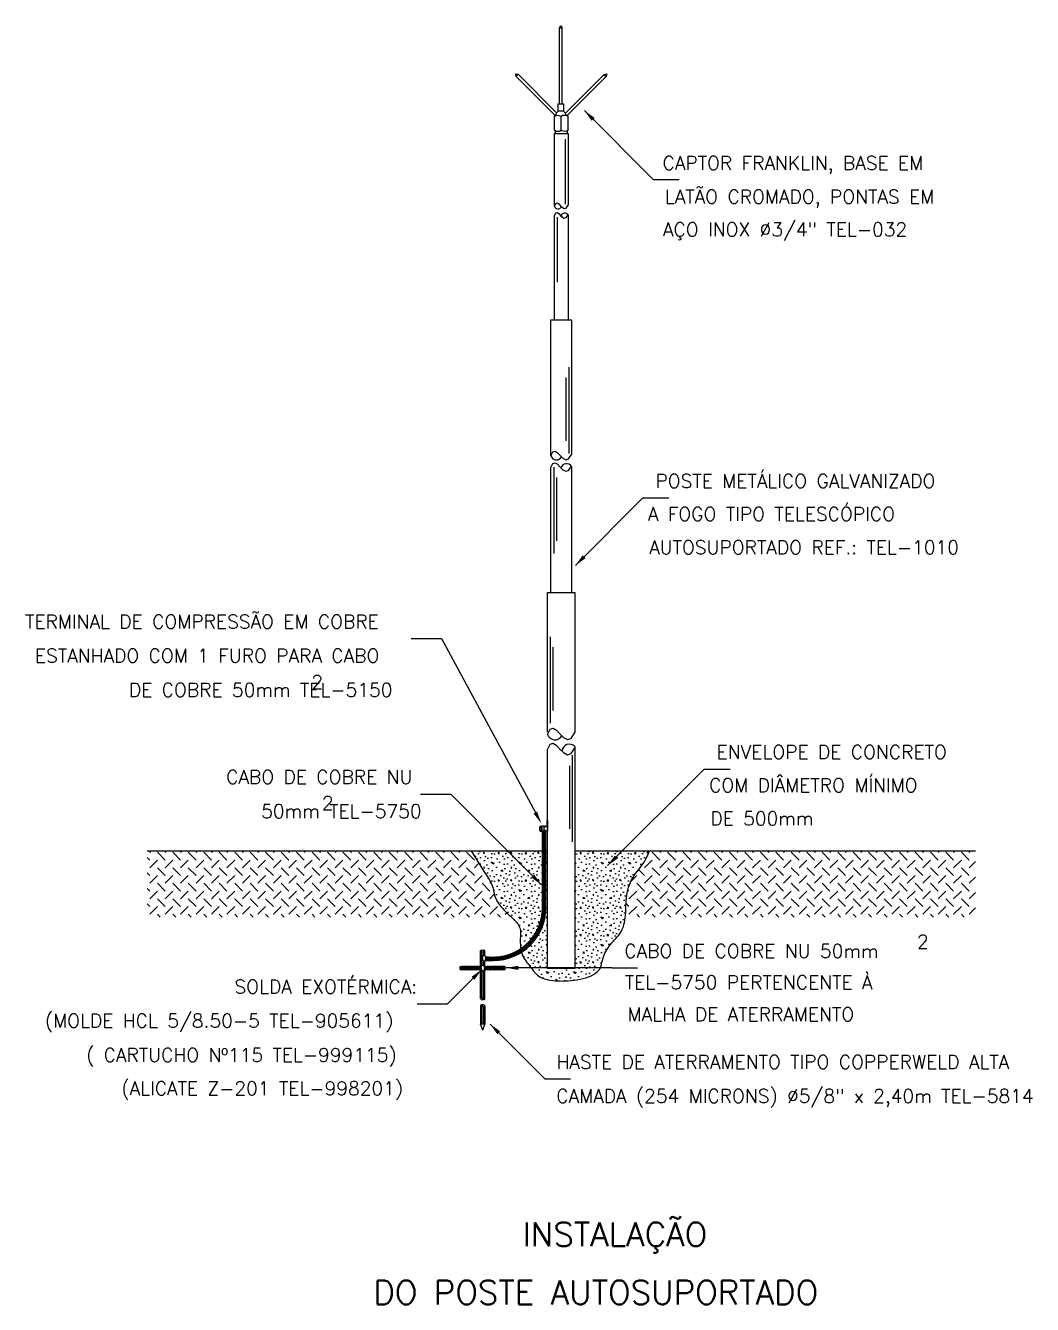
# Model space of a CAD drawing. Header units: millimetres. Extents: x -5945.1 to -5930.3, y -4739.2 to -4720.5.
import ezdxf
from ezdxf.enums import TextEntityAlignment as Align

# ---------------------------------------------------------------- set-up
doc = ezdxf.new("R2010")
doc.units = ezdxf.units.MM
doc.header["$LTSCALE"] = 10
doc.layers.add('Termotécnica', color=7, linetype='Continuous')
doc.styles.add('r140', font='romans.shx')
doc.styles.add('r80', font='romans.shx')

msp = doc.modelspace()

# ---------------------------------------------------------------- hatches: boundary and pattern name
at = {"layer": 'Termotécnica'}
h = msp.add_hatch(dxfattribs=at)
h.set_pattern_fill('CHECKERED', color=1, scale=0.16, angle=45, style=0)
h.set_pattern_definition([(45, (-5947.77926, -4745.25651), (0, 0.2262742), [0.16, -0.16]), (135, (-5947.77926, -4745.14337), (-0.2262742, 0), [0.16, -0.16])])
h.paths.add_polyline_path([(-5943.291, -4733.533), (-5937.959, -4733.533), (-5937.966, -4733.526), (-5937.991, -4733.503), (-5938.015, -4733.479), (-5938.041, -4733.455), (-5938.065, -4733.429), (-5938.09, -4733.404), (-5938.113, -4733.377), (-5938.134, -4733.351), (-5938.154, -4733.324), (-5938.171, -4733.296), (-5938.185, -4733.269), (-5938.197, -4733.242), (-5938.206, -4733.215), (-5938.213, -4733.188), (-5938.219, -4733.161), (-5938.224, -4733.135), (-5938.229, -4733.109), (-5938.236, -4733.084), (-5938.244, -4733.06), (-5938.255, -4733.036), (-5938.269, -4733.008), (-5938.29, -4732.974), (-5938.318, -4732.929), (-5938.357, -4732.87), (-5938.406, -4732.791), (-5938.469, -4732.691), (-5938.548, -4732.563), (-5943.291, -4732.563)])
h.paths.add_polyline_path([(-5935.938, -4732.563), (-5935.965, -4732.627), (-5935.992, -4732.681), (-5936.019, -4732.728), (-5936.045, -4732.768), (-5936.071, -4732.803), (-5936.096, -4732.834), (-5936.12, -4732.864), (-5936.142, -4732.894), (-5936.164, -4732.924), (-5936.183, -4732.956), (-5936.202, -4732.989), (-5936.218, -4733.024), (-5936.233, -4733.059), (-5936.246, -4733.096), (-5936.257, -4733.134), (-5936.266, -4733.174), (-5936.272, -4733.215), (-5936.277, -4733.256), (-5936.28, -4733.299), (-5936.282, -4733.341), (-5936.284, -4733.383), (-5936.286, -4733.425), (-5936.287, -4733.465), (-5936.29, -4733.504), (-5936.293, -4733.533), (-5931.17, -4733.533), (-5931.17, -4732.563)])
h = msp.add_hatch(dxfattribs=at)
h.set_pattern_fill('CONC', color=1, scale=0.4, style=0)
h.set_pattern_definition([(0, (-5948.05995, -4745.48043), (0, 0.4), [0, -0.4]), (0, (-5948.05595, -4745.62043), (0, 0.4), [0, -0.4]), (0, (-5948.04395, -4745.40443), (0, 0.4), [0, -0.4]), (338.1986, (-5948.251945, -4745.52843), (1.2000001, -0.39999996), [0.043081, -2.110985]), (216.8699, (-5948.211945, -4745.54443), (1.19999997, 0.80000005), [0.02, -1.98]), (130.6013, (-5948.227945, -4745.55643), (2.00000017, -2.39999961), [0.036878, -3.6509396, 0]), (206.5651, (-5948.35995, -4745.60443), (-0.3999997, -0.4000005), [0.0089444, -0.885483, 0]), (326.3099, (-5948.36795, -4745.60843), (0.7999998, -0.4000005), [0.014422, -1.427798]), (108.4349, (-5948.35595, -4745.61643), (-0.3999994, 0.8000002), [0.012649, -1.252262, 0]), (225, (-5948.10395, -4745.64443), (0, -0.4), [0.0169704, -0.548715, 0]), (0, (-5948.11595, -4745.65643), (0.4, 0.4), [0.024, -0.376, 0]), (135, (-5948.09195, -4745.65643), (-0.4, 0), [0.0169704, -0.548715, 0]), (251.5651, (-5948.15195, -4745.38843), (0.3999994, 0.8000002), [0.012649, -1.252262, 0]), (0, (-5948.15595, -4745.40043), (0.4, 0.4), [0.02, -0.38, 0]), (143.1301, (-5948.135945, -4745.40043), (-1.19999997, 0.80000005), [0.02, -1.98]), (213.6901, (-5948.36395, -4745.38443), (0.7999998, 0.4000005), [0.014422, -1.427798]), (341.5651, (-5948.37595, -4745.39243), (-0.8000002, 0.3999994), [0.025298, -1.239613]), (126.8699, (-5948.351945, -4745.40043), (0.80000005, -1.19999997), [0.02, -1.98]), (0, (-5948.24795, -4745.40043), (0, 0.4), [0, -0.4]), (0, (-5948.35595, -4745.50443), (0, 0.4), [0, -0.4]), (0, (-5948.24395, -4745.65243), (0, 0.4), [0, -0.4]), (0, (-5948.13595, -4745.52843), (0, 0.4), [0, -0.4]), (0, (-5948.25195, -4745.46043), (0, 0.4), [0, -0.4]), (0, (-5948.33995, -4745.44843), (0, 0.4), [0, -0.4]), (0, (-5948.30395, -4745.47243), (0, 0.4), [0, -0.4]), (0, (-5948.31995, -4745.56843), (0, 0.4), [0, -0.4]), (0, (-5948.41595, -4745.55243), (0, 0.4), [0, -0.4]), (0, (-5948.41195, -4745.46043), (0, 0.4), [0, -0.4]), (0, (-5948.42395, -4745.37243), (0, 0.4), [0, -0.4]), (0, (-5948.29995, -4745.35643), (0, 0.4), [0, -0.4]), (0, (-5948.21195, -4745.34043), (0, 0.4), [0, -0.4]), (0, (-5948.07195, -4745.35643), (0, 0.4), [0, -0.4]), (0, (-5948.16795, -4745.48043), (0, 0.4), [0, -0.4]), (0, (-5948.20795, -4745.40843), (0, 0.4), [0, -0.4]), (0, (-5948.17595, -4745.60043), (0, 0.4), [0, -0.4]), (0, (-5948.29595, -4745.62043), (0, 0.4), [0, -0.4]), (0, (-5948.17595, -4745.70843), (0, 0.4), [0, -0.4]), (0, (-5948.30795, -4745.68443), (0, 0.4), [0, -0.4]), (0, (-5948.43595, -4745.69643), (0, 0.4), [0, -0.4]), (0, (-5948.38795, -4745.71643), (0, 0.4), [0, -0.4]), (0, (-5948.38395, -4745.66043), (0, 0.4), [0, -0.4]), (0, (-5948.11595, -4745.72443), (0, 0.4), [0, -0.4]), (0, (-5948.06795, -4745.56043), (0, 0.4), [0, -0.4]), (0, (-5948.08795, -4745.44043), (0, 0.4), [0, -0.4]), (0, (-5948.27195, -4745.72843), (0, 0.4), [0, -0.4])])
h.paths.add_polyline_path([(-5937.505, -4733.397), (-5937.505, -4732.563), (-5938.548, -4732.563), (-5938.469, -4732.691), (-5938.406, -4732.791), (-5938.357, -4732.87), (-5938.318, -4732.929), (-5938.29, -4732.974), (-5938.269, -4733.008), (-5938.255, -4733.036), (-5938.244, -4733.06), (-5938.236, -4733.084), (-5938.229, -4733.109), (-5938.224, -4733.135), (-5938.219, -4733.161), (-5938.213, -4733.188), (-5938.206, -4733.215), (-5938.197, -4733.242), (-5938.185, -4733.269), (-5938.171, -4733.296), (-5938.154, -4733.324), (-5938.134, -4733.351), (-5938.113, -4733.377), (-5938.09, -4733.404), (-5938.065, -4733.429), (-5938.041, -4733.455), (-5938.015, -4733.479), (-5937.991, -4733.503), (-5937.966, -4733.526), (-5937.943, -4733.549), (-5937.921, -4733.571), (-5937.901, -4733.592), (-5937.882, -4733.612), (-5937.867, -4733.632), (-5937.854, -4733.651), (-5937.844, -4733.67), (-5937.837, -4733.689), (-5937.832, -4733.707), (-5937.829, -4733.727), (-5937.828, -4733.747), (-5937.828, -4733.769), (-5937.829, -4733.792), (-5937.829, -4733.817), (-5937.83, -4733.845), (-5937.83, -4733.874), (-5937.83, -4733.905), (-5937.828, -4733.937), (-5937.826, -4733.968), (-5937.823, -4733.994, 0.249446)])
h.paths.add_polyline_path([(-5936.659, -4734.274), (-5936.656, -4734.268), (-5936.647, -4734.244), (-5936.64, -4734.219), (-5936.634, -4734.193), (-5936.629, -4734.167), (-5936.622, -4734.141), (-5936.613, -4734.114), (-5936.603, -4734.088), (-5936.591, -4734.061), (-5936.577, -4734.035), (-5936.563, -4734.009), (-5936.546, -4733.983), (-5936.529, -4733.959), (-5936.51, -4733.935), (-5936.491, -4733.911), (-5936.471, -4733.889), (-5936.451, -4733.867), (-5936.431, -4733.845), (-5936.411, -4733.823), (-5936.392, -4733.8), (-5936.375, -4733.777), (-5936.359, -4733.753), (-5936.345, -4733.727), (-5936.332, -4733.7), (-5936.321, -4733.671), (-5936.312, -4733.641), (-5936.305, -4733.609), (-5936.298, -4733.576), (-5936.294, -4733.541), (-5936.29, -4733.504), (-5936.287, -4733.465), (-5936.286, -4733.425), (-5936.284, -4733.383), (-5936.282, -4733.341), (-5936.28, -4733.299), (-5936.277, -4733.256), (-5936.272, -4733.215), (-5936.266, -4733.174), (-5936.257, -4733.134), (-5936.246, -4733.096), (-5936.233, -4733.059), (-5936.218, -4733.024), (-5936.202, -4732.989), (-5936.183, -4732.956), (-5936.164, -4732.924), (-5936.142, -4732.894), (-5936.12, -4732.864), (-5936.096, -4732.834), (-5936.071, -4732.803), (-5936.045, -4732.768), (-5936.019, -4732.728), (-5935.992, -4732.681), (-5935.965, -4732.627), (-5935.938, -4732.563), (-5937.031, -4732.563), (-5937.031, -4734.274)])
h.paths.add_polyline_path([(-5937.431, -4734.274), (-5937.431, -4732.563), (-5937.456, -4732.563), (-5937.456, -4733.397, -0.000135), (-5937.456, -4733.397, -0.256315), (-5937.812, -4734.046), (-5937.809, -4734.058), (-5937.8, -4734.084), (-5937.789, -4734.109), (-5937.776, -4734.131), (-5937.762, -4734.153), (-5937.747, -4734.174), (-5937.732, -4734.195), (-5937.716, -4734.215), (-5937.7, -4734.236), (-5937.684, -4734.258), (-5937.672, -4734.274)])
h.paths.add_polyline_path([(-5937.672, -4734.274), (-5937.668, -4734.279), (-5937.652, -4734.301), (-5937.635, -4734.323), (-5937.617, -4734.344), (-5937.598, -4734.363), (-5937.578, -4734.382), (-5937.556, -4734.398), (-5937.533, -4734.412), (-5937.507, -4734.424), (-5937.48, -4734.434), (-5937.451, -4734.442), (-5937.42, -4734.449), (-5937.388, -4734.455), (-5937.355, -4734.459), (-5937.32, -4734.463), (-5937.283, -4734.465), (-5937.246, -4734.467), (-5937.207, -4734.468), (-5937.167, -4734.467), (-5937.127, -4734.465), (-5937.085, -4734.462), (-5937.043, -4734.457), (-5937, -4734.45), (-5936.957, -4734.442), (-5936.913, -4734.432), (-5936.871, -4734.419), (-5936.831, -4734.406), (-5936.793, -4734.39), (-5936.758, -4734.373), (-5936.728, -4734.355), (-5936.703, -4734.335), (-5936.683, -4734.314), (-5936.667, -4734.292), (-5936.659, -4734.274), (-5937.031, -4734.274), (-5937.031, -4734.286), (-5937.431, -4734.286), (-5937.431, -4734.274)])

# ---------------------------------------------------------------- linework, layer by layer
at = {"layer": 'Termotécnica', "color": 2}
for p, q in [((-5937.258, -4720.526), (-5937.238, -4720.491)), ((-5937.258, -4721.636), (-5937.258, -4720.526)), ((-5937.258, -4720.526), (-5937.217, -4720.526)), ((-5937.238, -4720.491), (-5937.217, -4720.526)), ((-5937.217, -4721.636), (-5937.217, -4720.526)), ((-5937.889, -4721.236), (-5937.901, -4721.195)), ((-5937.901, -4721.195), (-5937.863, -4721.203)), ((-5937.889, -4721.236), (-5937.863, -4721.203)), ((-5937.323, -4721.802), (-5937.889, -4721.236)), ((-5937.298, -4721.769), (-5937.863, -4721.203)), ((-5937.171, -4721.777), (-5936.605, -4721.211)), ((-5937.138, -4721.803), (-5936.572, -4721.237)), ((-5936.605, -4721.211), (-5936.564, -4721.199)), ((-5936.605, -4721.211), (-5936.572, -4721.237)), ((-5936.564, -4721.199), (-5936.572, -4721.237)), ((-5937.276, -4721.637), (-5937.196, -4721.637)), ((-5937.276, -4721.744), (-5937.276, -4721.637)), ((-5937.196, -4721.637), (-5937.196, -4721.744)), ((-5937.33, -4721.822), (-5937.322, -4721.803)), ((-5937.33, -4722.02), (-5937.33, -4721.822)), ((-5937.298, -4721.769), (-5937.277, -4721.744)), ((-5937.196, -4721.744), (-5937.276, -4721.744)), ((-5937.23, -4722.02), (-5937.23, -4721.821)), ((-5937.168, -4721.773), (-5937.196, -4721.744)), ((-5937.138, -4721.803), (-5937.142, -4721.807)), ((-5937.13, -4721.822), (-5937.139, -4721.804)), ((-5937.13, -4722.02), (-5937.13, -4721.822)), ((-5935.883, -4722.743), (-5936.891, -4721.735)), ((-5937.321, -4722.038), (-5937.321, -4722.071)), ((-5937.141, -4722.071), (-5937.141, -4722.037)), ((-5937.331, -4722.072), (-5937.131, -4722.072)), ((-5937.331, -4723.132), (-5937.331, -4722.072)), ((-5937.131, -4722.072), (-5937.131, -4723.118)), ((-5937.331, -4723.132), (-5937.311, -4723.092)), ((-5937.311, -4723.092), (-5937.289, -4723.086)), ((-5937.289, -4723.086), (-5937.265, -4723.101)), ((-5937.265, -4723.101), (-5937.24, -4723.128)), ((-5937.24, -4723.128), (-5937.213, -4723.154)), ((-5937.213, -4723.154), (-5937.186, -4723.169)), ((-5937.186, -4723.169), (-5937.158, -4723.161)), ((-5937.158, -4723.161), (-5937.131, -4723.118)), ((-5937.331, -4723.272), (-5937.311, -4723.232)), ((-5937.311, -4723.232), (-5937.289, -4723.225)), ((-5937.289, -4723.225), (-5937.265, -4723.241)), ((-5937.265, -4723.241), (-5937.24, -4723.268)), ((-5937.24, -4723.268), (-5937.213, -4723.294)), ((-5937.213, -4723.294), (-5937.186, -4723.309)), ((-5937.186, -4723.309), (-5937.158, -4723.301)), ((-5937.158, -4723.301), (-5937.131, -4723.258)), ((-5937.131, -4723.258), (-5937.131, -4724.797)), ((-5937.381, -4724.797), (-5937.081, -4724.797)), ((-5937.381, -4726.786), (-5937.381, -4724.797)), ((-5937.081, -4724.797), (-5937.081, -4726.766)), ((-5937.381, -4726.786), (-5937.351, -4726.726)), ((-5937.351, -4726.726), (-5937.318, -4726.716)), ((-5937.318, -4726.716), (-5937.283, -4726.74)), ((-5937.381, -4726.955), (-5937.351, -4726.895)), ((-5937.351, -4726.895), (-5937.318, -4726.885)), ((-5937.318, -4726.885), (-5937.283, -4726.909)), ((-5937.283, -4726.74), (-5937.245, -4726.78)), ((-5937.283, -4726.909), (-5937.245, -4726.949)), ((-5937.245, -4726.78), (-5937.205, -4726.82)), ((-5937.205, -4726.82), (-5937.164, -4726.842)), ((-5937.164, -4726.842), (-5937.122, -4726.829)), ((-5937.122, -4726.829), (-5937.081, -4726.766)), ((-5937.245, -4726.949), (-5937.205, -4726.988)), ((-5937.205, -4726.988), (-5937.164, -4727.01)), ((-5937.164, -4727.01), (-5937.122, -4726.998)), ((-5937.122, -4726.998), (-5937.081, -4726.935)), ((-5937.081, -4726.939), (-5937.081, -4728.785)), ((-5936.035, -4727.4), (-5937.023, -4728.388)), ((-5937.431, -4728.785), (-5937.031, -4728.785)), ((-5937.431, -4730.829), (-5937.431, -4728.785)), ((-5937.031, -4728.785), (-5937.031, -4730.833)), ((-5938.983, -4729.459), (-5937.542, -4732.12)), ((-5937.431, -4730.86), (-5937.391, -4730.781)), ((-5937.391, -4730.781), (-5937.347, -4730.768)), ((-5937.347, -4730.768), (-5937.3, -4730.799)), ((-5937.3, -4730.799), (-5937.249, -4730.852)), ((-5937.249, -4730.852), (-5937.196, -4730.905)), ((-5937.086, -4730.918), (-5937.031, -4730.833)), ((-5937.431, -4731.083), (-5937.391, -4731.003)), ((-5937.391, -4731.003), (-5937.347, -4730.99)), ((-5937.347, -4730.99), (-5937.3, -4731.022)), ((-5937.3, -4731.022), (-5937.249, -4731.075)), ((-5937.196, -4730.905), (-5937.141, -4730.934)), ((-5937.141, -4730.934), (-5937.086, -4730.918)), ((-5937.031, -4731.038), (-5937.031, -4734.286)), ((-5937.249, -4731.075), (-5937.196, -4731.127)), ((-5937.196, -4731.127), (-5937.141, -4731.157)), ((-5937.141, -4731.157), (-5937.086, -4731.14)), ((-5937.086, -4731.14), (-5937.031, -4731.056)), ((-5935.139, -4731.366), (-5936.553, -4732.78)), ((-5938.844, -4731.736), (-5937.519, -4733.061)), ((-5937.443, -4732.118), (-5937.443, -4732.2)), ((-5937.431, -4732.118), (-5937.443, -4732.118)), ((-5937.431, -4732.118), (-5937.431, -4732.276)), ((-5937.515, -4732.2), (-5937.515, -4732.276)), ((-5937.475, -4732.2), (-5937.515, -4732.2)), ((-5937.475, -4732.276), (-5937.515, -4732.276)), ((-5937.505, -4733.397), (-5937.505, -4732.276)), ((-5937.487, -4732.212), (-5937.475, -4732.212)), ((-5937.487, -4732.212), (-5937.487, -4732.264)), ((-5937.487, -4732.264), (-5937.475, -4732.264)), ((-5937.485, -4732.214), (-5937.459, -4732.214)), ((-5937.485, -4732.262), (-5937.459, -4732.262)), ((-5937.475, -4732.2), (-5937.475, -4732.212)), ((-5937.475, -4732.276), (-5937.475, -4732.264)), ((-5937.459, -4732.2), (-5937.459, -4732.214)), ((-5937.443, -4732.2), (-5937.459, -4732.2)), ((-5937.459, -4732.276), (-5937.459, -4732.262)), ((-5937.431, -4732.276), (-5937.459, -4732.276)), ((-5937.456, -4733.397), (-5937.456, -4732.276)), ((-5938.34, -4734.166), (-5938.225, -4734.166)), ((-5938.331, -4734.117), (-5938.225, -4734.117)), ((-5938.893, -4734.799), (-5938.394, -4734.3)), ((-5938.708, -4734.301), (-5938.708, -4734.253)), ((-5938.708, -4734.253), (-5938.402, -4734.253)), ((-5938.708, -4734.301), (-5938.407, -4734.301)), ((-5938.359, -4734.253), (-5938.053, -4734.253)), ((-5938.354, -4734.301), (-5938.053, -4734.301)), ((-5938.053, -4734.301), (-5938.053, -4734.253)), ((-5936.49, -4734.274), (-5938.037, -4734.274)), ((-5937.031, -4734.286), (-5937.431, -4734.286)), ((-5937.471, -4735.897), (-5938.271, -4735.098))]:
    msp.add_line(p, q, dxfattribs=at)
at = {"layer": 'Termotécnica', "color": 1}
for p, q in [((-5937.171, -4722.155), (-5937.171, -4723.102)), ((-5935.883, -4722.743), (-5935.505, -4722.743)), ((-5937.291, -4723.296), (-5937.291, -4724.243)), ((-5937.121, -4725.486), (-5937.121, -4726.752)), ((-5937.161, -4725.64), (-5937.161, -4726.564)), ((-5937.341, -4726.949), (-5937.341, -4728.215)), ((-5937.301, -4727.103), (-5937.301, -4728.027)), ((-5936.035, -4727.4), (-5935.657, -4727.4)), ((-5939.428, -4729.459), (-5938.983, -4729.459)), ((-5937.391, -4729.431), (-5937.391, -4730.697)), ((-5937.351, -4729.585), (-5937.351, -4730.508)), ((-5937.071, -4731.165), (-5937.071, -4732.431)), ((-5937.111, -4731.319), (-5937.111, -4732.242)), ((-5935.139, -4731.366), (-5934.76, -4731.366)), ((-5939.29, -4731.736), (-5938.844, -4731.736)), ((-5937.543, -4732.265), (-5937.543, -4732.211)), ((-5937.54, -4732.202), (-5937.519, -4732.202)), ((-5937.54, -4732.22), (-5937.519, -4732.22)), ((-5937.54, -4732.256), (-5937.519, -4732.256)), ((-5937.54, -4732.274), (-5937.519, -4732.274)), ((-5937.515, -4732.211), (-5937.515, -4732.265)), ((-5938.412, -4734.253), (-5938.412, -4734.021)), ((-5938.348, -4734.021), (-5938.412, -4734.021)), ((-5938.404, -4734.253), (-5938.404, -4734.021)), ((-5938.392, -4734.239), (-5938.392, -4734.021)), ((-5938.368, -4734.098), (-5938.368, -4734.021)), ((-5938.356, -4734.098), (-5938.356, -4734.021)), ((-5938.348, -4734.1), (-5938.348, -4734.021)), ((-5938.368, -4734.236), (-5938.368, -4734.174)), ((-5938.355, -4734.098), (-5938.357, -4734.098)), ((-5938.356, -4734.253), (-5938.356, -4734.172)), ((-5938.348, -4734.253), (-5938.348, -4734.17)), ((-5938.412, -4734.723), (-5938.412, -4734.301)), ((-5938.404, -4734.713), (-5938.404, -4734.316)), ((-5938.392, -4734.711), (-5938.392, -4734.314)), ((-5938.38, -4734.24), (-5938.379, -4734.24)), ((-5938.368, -4734.735), (-5938.368, -4734.318)), ((-5938.356, -4734.737), (-5938.356, -4734.312)), ((-5938.348, -4734.723), (-5938.348, -4734.301)), ((-5936.49, -4734.274), (-5936.112, -4734.274)), ((-5939.339, -4734.799), (-5938.893, -4734.799)), ((-5938.412, -4734.832), (-5938.412, -4735.099)), ((-5938.404, -4734.818), (-5938.404, -4735.099)), ((-5938.392, -4734.82), (-5938.392, -4735.099)), ((-5938.368, -4734.843), (-5938.368, -4735.099)), ((-5938.356, -4734.842), (-5938.356, -4735.099)), ((-5938.348, -4734.832), (-5938.348, -4735.099)), ((-5938.38, -4735.188), (-5938.412, -4735.099)), ((-5938.348, -4735.099), (-5938.412, -4735.099)), ((-5938.38, -4735.188), (-5938.348, -4735.099)), ((-5937.471, -4735.897), (-5937.093, -4735.897))]:
    msp.add_line(p, q, dxfattribs=at)
at = {"layer": 'Termotécnica', "color": 3}
for p, q in [((-5943.291, -4732.563), (-5937.505, -4732.563)), ((-5937.456, -4732.563), (-5937.431, -4732.563)), ((-5937.031, -4732.563), (-5931.17, -4732.563))]:
    msp.add_line(p, q, dxfattribs=at)
at = {"layer": 'Termotécnica', "color": 2}
for points in [[(-5937.331, -4724.797), (-5937.331, -4723.272)], [(-5937.381, -4728.785), (-5937.381, -4726.954)], [(-5937.431, -4734.286), (-5937.431, -4731.083)]]:
    msp.add_lwpolyline(points, dxfattribs=at)
at = {"layer": 'Termotécnica', "color": 1}
for points in [[(-5938.548, -4732.563), (-5938.469, -4732.691), (-5938.406, -4732.791), (-5938.357, -4732.87), (-5938.318, -4732.929), (-5938.29, -4732.974), (-5938.269, -4733.008), (-5938.255, -4733.036), (-5938.244, -4733.06), (-5938.236, -4733.084), (-5938.229, -4733.109), (-5938.224, -4733.135), (-5938.219, -4733.161), (-5938.213, -4733.188), (-5938.206, -4733.215), (-5938.197, -4733.242), (-5938.185, -4733.269), (-5938.171, -4733.296), (-5938.154, -4733.324), (-5938.134, -4733.351), (-5938.113, -4733.377), (-5938.09, -4733.404), (-5938.065, -4733.429), (-5938.041, -4733.455), (-5938.015, -4733.479), (-5937.991, -4733.503), (-5937.966, -4733.526), (-5937.943, -4733.549), (-5937.921, -4733.571), (-5937.901, -4733.592), (-5937.882, -4733.612), (-5937.867, -4733.632), (-5937.854, -4733.651), (-5937.844, -4733.67), (-5937.837, -4733.689), (-5937.832, -4733.707), (-5937.829, -4733.727), (-5937.828, -4733.747), (-5937.828, -4733.769), (-5937.829, -4733.792), (-5937.829, -4733.817), (-5937.83, -4733.845), (-5937.83, -4733.874), (-5937.83, -4733.905), (-5937.828, -4733.937), (-5937.826, -4733.968), (-5937.822, -4734), (-5937.816, -4734.03), (-5937.809, -4734.058), (-5937.8, -4734.084), (-5937.789, -4734.109), (-5937.776, -4734.131), (-5937.762, -4734.153), (-5937.747, -4734.174), (-5937.732, -4734.195), (-5937.716, -4734.215), (-5937.7, -4734.236), (-5937.684, -4734.258), (-5937.668, -4734.279), (-5937.652, -4734.301), (-5937.635, -4734.323), (-5937.617, -4734.344), (-5937.598, -4734.363), (-5937.578, -4734.382), (-5937.556, -4734.398), (-5937.533, -4734.412), (-5937.507, -4734.424), (-5937.48, -4734.434), (-5937.451, -4734.442), (-5937.42, -4734.449), (-5937.388, -4734.455), (-5937.355, -4734.459), (-5937.32, -4734.463), (-5937.283, -4734.465), (-5937.246, -4734.467), (-5937.207, -4734.468), (-5937.167, -4734.467), (-5937.127, -4734.465), (-5937.085, -4734.462), (-5937.043, -4734.457), (-5937, -4734.45), (-5936.957, -4734.442), (-5936.913, -4734.432), (-5936.871, -4734.419), (-5936.831, -4734.406), (-5936.793, -4734.39), (-5936.758, -4734.373), (-5936.728, -4734.355), (-5936.703, -4734.335), (-5936.683, -4734.314), (-5936.667, -4734.292), (-5936.656, -4734.268), (-5936.647, -4734.244), (-5936.64, -4734.219), (-5936.634, -4734.193), (-5936.629, -4734.167), (-5936.622, -4734.141), (-5936.613, -4734.114), (-5936.603, -4734.088), (-5936.591, -4734.061), (-5936.577, -4734.035), (-5936.563, -4734.009), (-5936.546, -4733.983), (-5936.529, -4733.959), (-5936.51, -4733.935), (-5936.491, -4733.911), (-5936.471, -4733.889), (-5936.451, -4733.867), (-5936.431, -4733.845), (-5936.411, -4733.823), (-5936.392, -4733.8), (-5936.375, -4733.777), (-5936.359, -4733.753), (-5936.345, -4733.727), (-5936.332, -4733.7), (-5936.321, -4733.671), (-5936.312, -4733.641), (-5936.305, -4733.609), (-5936.298, -4733.576), (-5936.294, -4733.541), (-5936.29, -4733.504), (-5936.287, -4733.465), (-5936.286, -4733.425), (-5936.284, -4733.383), (-5936.282, -4733.341), (-5936.28, -4733.299), (-5936.277, -4733.256), (-5936.272, -4733.215), (-5936.266, -4733.174), (-5936.257, -4733.134), (-5936.246, -4733.096), (-5936.233, -4733.059), (-5936.218, -4733.024), (-5936.202, -4732.989), (-5936.183, -4732.956), (-5936.164, -4732.924), (-5936.142, -4732.894), (-5936.12, -4732.864), (-5936.096, -4732.834), (-5936.071, -4732.803), (-5936.045, -4732.768), (-5936.019, -4732.728), (-5935.992, -4732.681), (-5935.965, -4732.627), (-5935.938, -4732.563)], [(-5938.357, -4734.098), (-5938.358, -4734.098), (-5938.359, -4734.098), (-5938.36, -4734.098), (-5938.361, -4734.098), (-5938.362, -4734.098), (-5938.364, -4734.098), (-5938.365, -4734.098), (-5938.366, -4734.098), (-5938.366, -4734.098), (-5938.367, -4734.098), (-5938.368, -4734.098), (-5938.369, -4734.098), (-5938.37, -4734.099), (-5938.371, -4734.099), (-5938.372, -4734.099), (-5938.372, -4734.099), (-5938.374, -4734.099), (-5938.375, -4734.099), (-5938.376, -4734.1), (-5938.377, -4734.1), (-5938.378, -4734.101), (-5938.379, -4734.101), (-5938.38, -4734.102), (-5938.381, -4734.102), (-5938.381, -4734.103), (-5938.382, -4734.104), (-5938.382, -4734.104), (-5938.383, -4734.105), (-5938.383, -4734.106), (-5938.383, -4734.107), (-5938.383, -4734.108), (-5938.383, -4734.109), (-5938.383, -4734.111), (-5938.383, -4734.112), (-5938.383, -4734.114), (-5938.383, -4734.115), (-5938.383, -4734.117), (-5938.383, -4734.118), (-5938.383, -4734.12), (-5938.384, -4734.121), (-5938.384, -4734.122), (-5938.384, -4734.123), (-5938.384, -4734.124), (-5938.385, -4734.125), (-5938.385, -4734.126), (-5938.386, -4734.127), (-5938.386, -4734.128), (-5938.386, -4734.129), (-5938.386, -4734.13), (-5938.387, -4734.132), (-5938.387, -4734.133), (-5938.386, -4734.134), (-5938.386, -4734.135), (-5938.386, -4734.137), (-5938.386, -4734.138), (-5938.385, -4734.139), (-5938.385, -4734.141), (-5938.384, -4734.142), (-5938.384, -4734.144), (-5938.383, -4734.145), (-5938.383, -4734.146), (-5938.382, -4734.148), (-5938.382, -4734.149), (-5938.382, -4734.15), (-5938.382, -4734.151), (-5938.382, -4734.153), (-5938.382, -4734.154), (-5938.382, -4734.155), (-5938.382, -4734.157), (-5938.382, -4734.158), (-5938.382, -4734.159), (-5938.382, -4734.161), (-5938.381, -4734.162), (-5938.381, -4734.164), (-5938.38, -4734.166), (-5938.38, -4734.167), (-5938.379, -4734.169), (-5938.378, -4734.17), (-5938.377, -4734.171), (-5938.376, -4734.172), (-5938.375, -4734.173), (-5938.374, -4734.174), (-5938.373, -4734.174), (-5938.372, -4734.174), (-5938.371, -4734.174), (-5938.37, -4734.174), (-5938.368, -4734.174), (-5938.367, -4734.174), (-5938.366, -4734.174), (-5938.365, -4734.174), (-5938.364, -4734.173), (-5938.363, -4734.173), (-5938.361, -4734.173), (-5938.36, -4734.173), (-5938.359, -4734.172), (-5938.357, -4734.172), (-5938.356, -4734.172), (-5938.354, -4734.171), (-5938.353, -4734.171), (-5938.351, -4734.171), (-5938.349, -4734.171), (-5938.348, -4734.17), (-5938.346, -4734.17), (-5938.345, -4734.169), (-5938.344, -4734.169), (-5938.343, -4734.168), (-5938.342, -4734.168), (-5938.341, -4734.167), (-5938.34, -4734.166), (-5938.339, -4734.165), (-5938.339, -4734.164), (-5938.338, -4734.163), (-5938.338, -4734.161), (-5938.337, -4734.16), (-5938.337, -4734.158), (-5938.337, -4734.156), (-5938.337, -4734.154), (-5938.337, -4734.152), (-5938.337, -4734.15), (-5938.337, -4734.147), (-5938.337, -4734.145), (-5938.337, -4734.143), (-5938.336, -4734.141), (-5938.336, -4734.139), (-5938.336, -4734.137), (-5938.336, -4734.135), (-5938.335, -4734.133), (-5938.335, -4734.131), (-5938.335, -4734.13), (-5938.334, -4734.128), (-5938.334, -4734.127), (-5938.333, -4734.125), (-5938.333, -4734.124), (-5938.332, -4734.122), (-5938.332, -4734.121), (-5938.331, -4734.12), (-5938.331, -4734.118), (-5938.331, -4734.117), (-5938.331, -4734.116), (-5938.331, -4734.115), (-5938.331, -4734.114), (-5938.331, -4734.113), (-5938.332, -4734.113), (-5938.332, -4734.112), (-5938.332, -4734.111), (-5938.333, -4734.111), (-5938.333, -4734.11), (-5938.334, -4734.11), (-5938.334, -4734.11), (-5938.335, -4734.109), (-5938.336, -4734.109), (-5938.337, -4734.108), (-5938.338, -4734.107), (-5938.339, -4734.107), (-5938.34, -4734.106), (-5938.341, -4734.105), (-5938.342, -4734.104), (-5938.344, -4734.103), (-5938.345, -4734.102), (-5938.346, -4734.102), (-5938.348, -4734.101), (-5938.349, -4734.1), (-5938.35, -4734.1), (-5938.352, -4734.099), (-5938.353, -4734.099), (-5938.354, -4734.098), (-5938.355, -4734.098)], [(-5938.38, -4734.24), (-5938.381, -4734.24), (-5938.382, -4734.24), (-5938.383, -4734.239), (-5938.384, -4734.239), (-5938.385, -4734.239), (-5938.387, -4734.239), (-5938.388, -4734.239), (-5938.389, -4734.238), (-5938.39, -4734.238), (-5938.391, -4734.238), (-5938.392, -4734.239), (-5938.393, -4734.239), (-5938.394, -4734.239), (-5938.395, -4734.239), (-5938.396, -4734.24), (-5938.397, -4734.24), (-5938.397, -4734.24), (-5938.398, -4734.241), (-5938.399, -4734.241), (-5938.4, -4734.242), (-5938.4, -4734.243), (-5938.401, -4734.243), (-5938.401, -4734.244), (-5938.401, -4734.245), (-5938.402, -4734.246), (-5938.402, -4734.246), (-5938.402, -4734.247), (-5938.402, -4734.248), (-5938.401, -4734.249), (-5938.401, -4734.25), (-5938.401, -4734.251), (-5938.401, -4734.252), (-5938.401, -4734.252), (-5938.402, -4734.253), (-5938.402, -4734.254), (-5938.402, -4734.255), (-5938.403, -4734.256), (-5938.403, -4734.256), (-5938.403, -4734.257), (-5938.404, -4734.258), (-5938.404, -4734.259), (-5938.405, -4734.259), (-5938.405, -4734.26), (-5938.406, -4734.261), (-5938.406, -4734.262), (-5938.406, -4734.263), (-5938.406, -4734.264), (-5938.406, -4734.265), (-5938.406, -4734.266), (-5938.406, -4734.267), (-5938.406, -4734.268), (-5938.405, -4734.27), (-5938.405, -4734.271), (-5938.405, -4734.272), (-5938.404, -4734.274), (-5938.403, -4734.275), (-5938.403, -4734.276), (-5938.402, -4734.278), (-5938.402, -4734.279), (-5938.401, -4734.28), (-5938.401, -4734.281), (-5938.4, -4734.282), (-5938.4, -4734.283), (-5938.4, -4734.284), (-5938.4, -4734.285), (-5938.4, -4734.286), (-5938.4, -4734.287), (-5938.4, -4734.288), (-5938.4, -4734.289), (-5938.401, -4734.29), (-5938.401, -4734.291), (-5938.402, -4734.292), (-5938.402, -4734.292), (-5938.403, -4734.293), (-5938.403, -4734.294), (-5938.404, -4734.295), (-5938.405, -4734.296), (-5938.405, -4734.296), (-5938.406, -4734.297), (-5938.406, -4734.298), (-5938.406, -4734.299), (-5938.407, -4734.3), (-5938.407, -4734.3), (-5938.407, -4734.301), (-5938.407, -4734.302), (-5938.407, -4734.303), (-5938.407, -4734.304), (-5938.408, -4734.305), (-5938.408, -4734.305), (-5938.408, -4734.306), (-5938.408, -4734.307), (-5938.408, -4734.308), (-5938.408, -4734.308), (-5938.408, -4734.309), (-5938.408, -4734.31), (-5938.408, -4734.31), (-5938.408, -4734.311), (-5938.408, -4734.312), (-5938.407, -4734.312), (-5938.407, -4734.313), (-5938.407, -4734.314), (-5938.406, -4734.314), (-5938.405, -4734.315), (-5938.405, -4734.315), (-5938.404, -4734.315), (-5938.404, -4734.316), (-5938.403, -4734.316), (-5938.402, -4734.316), (-5938.402, -4734.316), (-5938.401, -4734.316), (-5938.4, -4734.316), (-5938.399, -4734.316), (-5938.398, -4734.316), (-5938.398, -4734.315), (-5938.397, -4734.315), (-5938.396, -4734.315), (-5938.395, -4734.314), (-5938.394, -4734.314), (-5938.393, -4734.314), (-5938.393, -4734.314), (-5938.392, -4734.313), (-5938.391, -4734.313), (-5938.39, -4734.313), (-5938.389, -4734.313), (-5938.388, -4734.314), (-5938.387, -4734.314), (-5938.386, -4734.314), (-5938.386, -4734.314), (-5938.385, -4734.314), (-5938.384, -4734.315), (-5938.383, -4734.315), (-5938.383, -4734.315), (-5938.382, -4734.316), (-5938.381, -4734.316), (-5938.38, -4734.316), (-5938.379, -4734.317), (-5938.378, -4734.317), (-5938.377, -4734.317), (-5938.375, -4734.318), (-5938.374, -4734.318), (-5938.373, -4734.318), (-5938.371, -4734.318), (-5938.37, -4734.318), (-5938.369, -4734.318), (-5938.368, -4734.318), (-5938.366, -4734.318), (-5938.365, -4734.317), (-5938.364, -4734.317), (-5938.363, -4734.317), (-5938.362, -4734.316), (-5938.361, -4734.316), (-5938.36, -4734.315), (-5938.359, -4734.314), (-5938.359, -4734.314), (-5938.358, -4734.313), (-5938.357, -4734.313), (-5938.356, -4734.312), (-5938.356, -4734.311), (-5938.355, -4734.311), (-5938.354, -4734.31), (-5938.354, -4734.309), (-5938.354, -4734.308), (-5938.353, -4734.308), (-5938.353, -4734.307), (-5938.353, -4734.306), (-5938.353, -4734.305), (-5938.353, -4734.304), (-5938.353, -4734.303), (-5938.353, -4734.302), (-5938.354, -4734.301), (-5938.354, -4734.3), (-5938.354, -4734.299), (-5938.355, -4734.298), (-5938.355, -4734.297), (-5938.355, -4734.296), (-5938.355, -4734.295), (-5938.356, -4734.294), (-5938.356, -4734.293), (-5938.355, -4734.292), (-5938.355, -4734.291), (-5938.355, -4734.289), (-5938.355, -4734.288), (-5938.354, -4734.287), (-5938.354, -4734.286), (-5938.354, -4734.285), (-5938.353, -4734.283), (-5938.353, -4734.282), (-5938.352, -4734.281), (-5938.352, -4734.28), (-5938.352, -4734.279), (-5938.351, -4734.278), (-5938.351, -4734.277), (-5938.351, -4734.275), (-5938.351, -4734.274), (-5938.351, -4734.273), (-5938.351, -4734.272), (-5938.351, -4734.27), (-5938.351, -4734.269), (-5938.351, -4734.268), (-5938.352, -4734.266), (-5938.352, -4734.265), (-5938.353, -4734.264), (-5938.353, -4734.262), (-5938.354, -4734.261), (-5938.355, -4734.26), (-5938.356, -4734.259), (-5938.356, -4734.257), (-5938.357, -4734.256), (-5938.358, -4734.255), (-5938.358, -4734.253), (-5938.359, -4734.252), (-5938.359, -4734.251), (-5938.359, -4734.25), (-5938.36, -4734.248), (-5938.36, -4734.247), (-5938.36, -4734.246), (-5938.36, -4734.245), (-5938.36, -4734.244), (-5938.36, -4734.243), (-5938.36, -4734.242), (-5938.36, -4734.241), (-5938.361, -4734.24), (-5938.361, -4734.24), (-5938.361, -4734.239), (-5938.361, -4734.238), (-5938.362, -4734.238), (-5938.362, -4734.237), (-5938.363, -4734.237), (-5938.363, -4734.237), (-5938.364, -4734.237), (-5938.365, -4734.236), (-5938.366, -4734.236), (-5938.367, -4734.236), (-5938.368, -4734.236), (-5938.369, -4734.236), (-5938.37, -4734.236), (-5938.371, -4734.237), (-5938.371, -4734.237), (-5938.372, -4734.237), (-5938.373, -4734.237), (-5938.374, -4734.238), (-5938.375, -4734.238), (-5938.376, -4734.238), (-5938.376, -4734.239), (-5938.377, -4734.239), (-5938.378, -4734.239), (-5938.379, -4734.24)]]:
    msp.add_lwpolyline(points, dxfattribs=at)
at = {"layer": 'Termotécnica', "color": 1, "ltscale": 10}
for points in [[(-5938.412, -4734.723), (-5938.403, -4734.711), (-5938.394, -4734.71), (-5938.385, -4734.716), (-5938.377, -4734.725), (-5938.369, -4734.734), (-5938.362, -4734.739), (-5938.355, -4734.736), (-5938.348, -4734.723)], [(-5938.412, -4734.723), (-5938.406, -4734.73), (-5938.401, -4734.736), (-5938.397, -4734.739), (-5938.393, -4734.741), (-5938.389, -4734.741), (-5938.385, -4734.739), (-5938.379, -4734.736), (-5938.371, -4734.732)], [(-5938.348, -4734.832), (-5938.358, -4734.843), (-5938.367, -4734.844), (-5938.375, -4734.839), (-5938.383, -4734.829), (-5938.391, -4734.821), (-5938.398, -4734.816), (-5938.405, -4734.819), (-5938.412, -4734.832)], [(-5938.348, -4734.832), (-5938.355, -4734.825), (-5938.359, -4734.819), (-5938.363, -4734.815), (-5938.367, -4734.814), (-5938.371, -4734.814), (-5938.376, -4734.815), (-5938.382, -4734.818), (-5938.389, -4734.823)]]:
    msp.add_lwpolyline(points, dxfattribs=at)
at = {"layer": 'Termotécnica', "color": 2}
for centre, radius, start, end in [((-5937.279, -4721.898), 0.0913, 57.3605, 123.7373), ((-5937.345, -4721.761), 0.0474, 297.8814, 350.548), ((-5937.181, -4721.885), 0.0808, 51.243, 127.6592), ((-5937.132, -4721.768), 0.0396, 193.074, 255.6545), ((-5937.28, -4721.958), 0.08, 231.338, 308.662), ((-5937.342, -4722.038), 0.0209, 0, 56.4912), ((-5937.18, -4721.956), 0.081, 231.8838, 308.1162), ((-5937.121, -4722.038), 0.0198, 117.8242, 179.9839), ((-5937.277, -4723.115), 0.0565, 197.257, 332.6961), ((-5937.179, -4723.293), 0.0576, 33.2262, 161.0914), ((-5937.3, -4726.761), 0.0847, 197.257, 332.6961), ((-5937.153, -4726.986), 0.0864, 33.2262, 161.0914), ((-5937.323, -4730.827), 0.113, 197.257, 332.6961), ((-5937.111, -4731.117), 0.113, 44.7923, 171.6643), ((-5938.225, -4733.397), 0.769, 270, 0), ((-5938.225, -4733.397), 0.72, 270, 0)]:
    msp.add_arc(centre, radius, start, end, dxfattribs=at)
at = {"layer": 'Termotécnica', "color": 1}
for centre, radius, start, end in [((-5937.53, -4732.211), 0.0135, 138.0212, 221.9788), ((-5937.495, -4732.238), 0.0483, 158.1009, 201.8991), ((-5937.529, -4732.265), 0.0137, 139.0819, 220.9181), ((-5937.529, -4732.211), 0.0135, 318.0803, 41.9197), ((-5937.564, -4732.238), 0.0483, 338.1009, 21.8991), ((-5937.529, -4732.265), 0.0135, 318.0803, 41.9197), ((-5937.231, -4732.218), 0.281, 192.6958, 207.3042), ((-5937.231, -4732.245), 0.281, 192.6958, 207.3042), ((-5937.231, -4732.271), 0.281, 192.6958, 207.3042), ((-5937.231, -4732.192), 0.281, 197.4367, 207.3042), ((-5937.231, -4732.166), 0.281, 203.184, 207.3042), ((-5937.68, -4732.401), 0.227, 8.4803, 28.2103), ((-5937.68, -4732.428), 0.227, 8.4803, 28.2103), ((-5937.68, -4732.454), 0.227, 8.4803, 28.2103), ((-5937.68, -4732.375), 0.227, 8.4803, 25.8961), ((-5937.68, -4732.349), 0.227, 8.4803, 22.4149), ((-5937.68, -4732.322), 0.227, 12.2501, 15.3864), ((-5937.68, -4732.322), 0.227, 8.4803, 11.7428), ((-5937.231, -4732.298), 0.281, 192.6958, 207.3042), ((-5937.231, -4732.324), 0.281, 192.6958, 207.3042), ((-5937.231, -4732.35), 0.281, 192.6958, 207.3042), ((-5937.231, -4732.377), 0.281, 192.6958, 207.3042), ((-5937.231, -4732.403), 0.281, 192.6958, 207.3042), ((-5937.231, -4732.43), 0.281, 192.6958, 207.3042), ((-5937.231, -4732.456), 0.281, 192.6958, 207.3042), ((-5937.68, -4732.481), 0.227, 8.4803, 28.2103), ((-5937.68, -4732.507), 0.227, 8.4803, 28.2103), ((-5937.68, -4732.533), 0.227, 8.4803, 28.2103), ((-5937.68, -4732.56), 0.227, 8.4803, 28.2103), ((-5937.68, -4732.586), 0.227, 8.4803, 28.2103), ((-5937.68, -4732.613), 0.227, 8.4803, 28.2103), ((-5937.68, -4732.639), 0.227, 8.4803, 28.2103), ((-5937.231, -4732.482), 0.281, 192.6958, 207.3042), ((-5937.231, -4732.509), 0.281, 192.6958, 207.3042), ((-5937.231, -4732.535), 0.281, 192.6958, 207.3042), ((-5937.231, -4732.562), 0.281, 192.6958, 207.3042), ((-5937.231, -4732.588), 0.281, 192.6958, 207.3042), ((-5937.231, -4732.615), 0.281, 192.6958, 207.3042), ((-5937.231, -4732.641), 0.281, 192.6958, 207.3042), ((-5937.68, -4732.666), 0.227, 8.4803, 28.2103), ((-5937.68, -4732.692), 0.227, 8.4803, 28.2103), ((-5937.68, -4732.718), 0.227, 8.4803, 28.2103), ((-5937.68, -4732.745), 0.227, 8.4803, 28.2103), ((-5937.68, -4732.771), 0.227, 8.4803, 28.2103), ((-5937.68, -4732.798), 0.227, 8.4803, 28.2103), ((-5937.68, -4732.824), 0.227, 8.4803, 28.2103), ((-5937.231, -4732.667), 0.281, 192.6958, 207.3042), ((-5937.231, -4732.694), 0.281, 192.6958, 207.3042), ((-5937.231, -4732.72), 0.281, 192.6958, 207.3042), ((-5937.231, -4732.747), 0.281, 192.6958, 207.3042), ((-5937.231, -4732.773), 0.281, 192.6958, 207.3042), ((-5937.231, -4732.799), 0.281, 192.6958, 207.3042), ((-5937.231, -4732.826), 0.281, 192.6958, 207.3042), ((-5937.68, -4732.85), 0.227, 8.4803, 28.2103), ((-5937.68, -4732.877), 0.227, 8.4803, 28.2103), ((-5937.68, -4732.903), 0.227, 8.4803, 28.2103), ((-5937.68, -4732.93), 0.227, 8.4803, 28.2103), ((-5937.68, -4732.956), 0.227, 8.4803, 28.2103), ((-5937.68, -4732.983), 0.227, 8.4803, 28.2103), ((-5937.68, -4733.009), 0.227, 8.4803, 28.2103), ((-5937.231, -4732.852), 0.281, 192.6958, 207.3042), ((-5937.231, -4732.879), 0.281, 192.6958, 207.3042), ((-5937.231, -4732.905), 0.281, 192.6958, 207.3042), ((-5937.231, -4732.931), 0.281, 192.6958, 207.3042), ((-5937.231, -4732.958), 0.281, 192.6958, 207.3042), ((-5937.231, -4732.984), 0.281, 192.6958, 207.3042), ((-5937.232, -4733.008), 0.281, 193.316, 207.3042), ((-5937.232, -4733.034), 0.281, 193.316, 207.3042), ((-5937.68, -4733.035), 0.227, 8.4803, 28.2103), ((-5937.68, -4733.062), 0.227, 8.4803, 28.2103), ((-5937.68, -4733.088), 0.227, 8.4803, 28.2103), ((-5937.68, -4733.115), 0.227, 8.4803, 28.2103), ((-5937.68, -4733.141), 0.227, 8.4803, 28.2103), ((-5937.68, -4733.167), 0.227, 8.4803, 28.2103), ((-5937.68, -4733.194), 0.227, 8.4803, 28.2103), ((-5937.231, -4733.062), 0.281, 192.6958, 207.3042), ((-5937.231, -4733.088), 0.281, 192.6958, 207.3042), ((-5937.231, -4733.114), 0.281, 192.6958, 207.3042), ((-5937.231, -4733.141), 0.281, 192.6958, 207.3042), ((-5937.231, -4733.167), 0.281, 192.6958, 207.3042), ((-5937.231, -4733.194), 0.281, 192.6958, 207.3042), ((-5937.231, -4733.22), 0.281, 192.6958, 207.3042), ((-5937.68, -4733.22), 0.227, 8.4803, 28.2103), ((-5937.681, -4733.244), 0.227, 8.4803, 28.2103), ((-5937.681, -4733.27), 0.227, 8.4803, 28.2103), ((-5937.68, -4733.298), 0.227, 8.4803, 28.2103), ((-5937.68, -4733.324), 0.227, 8.4803, 28.2103), ((-5937.68, -4733.35), 0.227, 8.4803, 28.2103), ((-5937.68, -4733.377), 0.227, 8.4803, 28.2103), ((-5937.831, -4733.57), 0.347, 10.2572, 21.0255), ((-5937.809, -4733.486), 0.347, 18.6407, 28.6872), ((-5937.81, -4733.511), 0.347, 18.6407, 28.6872), ((-5937.816, -4733.529), 0.347, 15.7186, 26.4869), ((-5937.822, -4733.551), 0.347, 13.2696, 24.0379), ((-5937.654, -4733.54), 0.183, 357.4444, 21.9648), ((-5937.648, -4733.511), 0.183, 359.8934, 24.4138), ((-5937.68, -4733.403), 0.227, 8.4803, 28.2103), ((-5937.68, -4733.43), 0.227, 8.4803, 28.2103), ((-5937.68, -4733.456), 0.227, 9.0658, 28.2103), ((-5937.643, -4733.484), 0.183, 2.8155, 27.3359), ((-5937.842, -4733.536), 0.396, 13.8962, 24.0275), ((-5937.89, -4733.667), 0.347, 355.0742, 5.8425), ((-5937.709, -4733.68), 0.183, 342.8924, 7.4128), ((-5937.875, -4733.648), 0.347, 358.7176, 9.4859), ((-5937.863, -4733.631), 0.347, 1.4448, 12.2131), ((-5937.695, -4733.654), 0.183, 345.6196, 10.14), ((-5937.852, -4733.613), 0.347, 4.0233, 14.7916), ((-5937.84, -4733.593), 0.347, 7.5634, 18.3317), ((-5937.684, -4733.629), 0.183, 348.1981, 12.7185), ((-5937.671, -4733.598), 0.183, 351.7382, 16.2586), ((-5937.662, -4733.568), 0.183, 354.432, 18.9525), ((-5937.993, -4733.762), 0.347, 337.4424, 348.2107), ((-5937.802, -4733.807), 0.183, 327.7716, 352.292), ((-5937.974, -4733.749), 0.347, 340.4528, 351.2211), ((-5937.954, -4733.734), 0.347, 343.5968, 354.3651), ((-5937.781, -4733.783), 0.183, 330.5341, 355.0545), ((-5937.936, -4733.717), 0.347, 346.3593, 357.1275), ((-5937.761, -4733.76), 0.183, 333.6824, 358.2028), ((-5937.92, -4733.702), 0.347, 349.5076, 0.2759), ((-5937.742, -4733.734), 0.183, 336.5028, 1.0232), ((-5937.904, -4733.685), 0.347, 352.328, 3.0963), ((-5937.726, -4733.709), 0.183, 339.249, 3.7694), ((-5938.154, -4733.822), 0.347, 313.8368, 324.6051), ((-5938.133, -4733.818), 0.347, 316.6198, 327.388), ((-5937.979, -4733.932), 0.183, 306.0149, 330.5354), ((-5938.114, -4733.814), 0.347, 319.271, 330.0393), ((-5937.954, -4733.92), 0.183, 309.1318, 333.6522), ((-5938.093, -4733.807), 0.347, 321.8401, 332.6084), ((-5937.928, -4733.906), 0.183, 311.8357, 336.3562), ((-5938.074, -4733.802), 0.347, 324.957, 335.7252), ((-5937.901, -4733.889), 0.183, 314.8575, 339.3779), ((-5938.054, -4733.793), 0.347, 327.6609, 338.4292), ((-5937.872, -4733.869), 0.183, 318.5845, 343.1049), ((-5938.033, -4733.783), 0.347, 330.6827, 341.451), ((-5937.849, -4733.851), 0.183, 321.6172, 346.1376), ((-5938.011, -4733.772), 0.347, 334.4097, 345.1779), ((-5937.826, -4733.831), 0.183, 324.6276, 349.1481), ((-5938.374, -4733.942), 0.227, 278.6845, 298.2103), ((-5938.427, -4733.942), 0.227, 293.4052, 298.2103), ((-5938.4, -4733.942), 0.227, 286.0953, 298.2103), ((-5938.217, -4734.391), 0.281, 102.6958, 114.9638), ((-5938.244, -4734.391), 0.281, 102.6958, 108.5788), ((-5938.191, -4734.391), 0.281, 102.6958, 117.3042), ((-5938.347, -4733.942), 0.227, 278.4803, 298.2103), ((-5938.164, -4734.391), 0.281, 102.6958, 117.3042), ((-5938.321, -4733.942), 0.227, 278.4803, 298.2103), ((-5938.138, -4734.391), 0.281, 102.6958, 117.3042), ((-5938.295, -4733.942), 0.227, 278.4803, 298.2103), ((-5937.961, -4734.735), 0.656, 109.1845, 115.2154), ((-5938.259, -4733.985), 0.183, 278.8416, 303.3621), ((-5937.341, -4736.09), 2.135, 112.1736, 114.1323), ((-5938.236, -4733.986), 0.183, 280.3696, 304.89), ((-5938.783, -4732.737), 1.525, 292.9799, 295.9586), ((-5938.211, -4733.986), 0.183, 283.2311, 307.7515), ((-5936.941, -4736.424), 2.59, 116.4362, 118.0237), ((-5938.186, -4733.984), 0.183, 284.964, 309.4844), ((-5938.285, -4733.824), 0.347, 296.1948, 306.9631), ((-5938.162, -4733.982), 0.183, 287.4996, 312.02), ((-5938.268, -4733.827), 0.347, 299.0563, 309.8246), ((-5938.138, -4733.979), 0.183, 289.5458, 314.0662), ((-5938.248, -4733.827), 0.347, 300.7892, 311.5575), ((-5938.113, -4733.975), 0.183, 292.3499, 316.8703), ((-5938.231, -4733.828), 0.347, 303.3248, 314.0931), ((-5938.213, -4733.827), 0.347, 305.371, 316.1393), ((-5938.087, -4733.97), 0.183, 295.2714, 319.7918), ((-5938.195, -4733.827), 0.347, 308.1751, 318.9434), ((-5938.058, -4733.962), 0.183, 298.0116, 322.532), ((-5938.176, -4733.826), 0.347, 311.0966, 321.8649), ((-5938.031, -4733.953), 0.183, 300.7946, 325.315), ((-5938.005, -4733.943), 0.183, 303.4458, 327.9662), ((-5938.613, -4734.527), 0.281, 102.6958, 109.6907), ((-5938.587, -4734.527), 0.281, 102.6958, 115.5295), ((-5938.743, -4734.077), 0.227, 279.0487, 298.2103), ((-5938.796, -4734.077), 0.227, 292.9854, 298.2103), ((-5938.77, -4734.077), 0.227, 285.8956, 298.2103), ((-5938.56, -4734.527), 0.281, 102.6958, 117.3042), ((-5938.717, -4734.077), 0.227, 278.4803, 298.2103), ((-5938.534, -4734.527), 0.281, 102.6958, 117.3042), ((-5938.691, -4734.077), 0.227, 278.4803, 298.2103), ((-5938.507, -4734.527), 0.281, 102.6958, 117.3042), ((-5938.664, -4734.077), 0.227, 278.4803, 298.2103), ((-5938.481, -4734.527), 0.281, 102.6958, 117.3042), ((-5938.638, -4734.077), 0.227, 278.4803, 298.2103), ((-5938.455, -4734.527), 0.281, 102.6958, 117.3042), ((-5938.611, -4734.077), 0.227, 278.4803, 298.2103), ((-5938.428, -4734.527), 0.281, 102.6958, 117.3042), ((-5938.585, -4734.077), 0.227, 278.4803, 298.2103), ((-5938.402, -4734.527), 0.281, 102.6958, 117.3042), ((-5938.558, -4734.077), 0.227, 278.4803, 298.2103), ((-5938.375, -4734.527), 0.281, 102.6958, 117.3042), ((-5938.532, -4734.077), 0.227, 278.4803, 298.2103), ((-5938.349, -4734.527), 0.281, 102.6958, 117.3042), ((-5938.506, -4734.077), 0.227, 278.4803, 297.2563), ((-5938.323, -4734.527), 0.281, 106.8525, 117.3042), ((-5938.479, -4734.077), 0.227, 278.4803, 290.2765), ((-5938.296, -4734.527), 0.281, 113.0133, 117.3042), ((-5938.453, -4734.077), 0.227, 278.4803, 281.783), ((-5938.27, -4734.527), 0.281, 102.6958, 107.7649), ((-5938.426, -4734.077), 0.227, 288.2333, 298.2103), ((-5938.4, -4734.077), 0.227, 281.6233, 298.2103), ((-5938.453, -4734.077), 0.227, 296.4031, 298.2103), ((-5938.243, -4734.527), 0.281, 102.6958, 112.6155), ((-5938.217, -4734.527), 0.281, 102.6958, 117.3042), ((-5938.374, -4734.077), 0.227, 278.4803, 298.2103), ((-5938.19, -4734.527), 0.281, 102.6958, 117.3042), ((-5938.347, -4734.077), 0.227, 278.4803, 298.2103), ((-5938.164, -4734.527), 0.281, 102.6958, 117.3042), ((-5938.321, -4734.077), 0.227, 278.4803, 298.2103), ((-5938.138, -4734.527), 0.281, 102.6958, 117.3042), ((-5938.294, -4734.077), 0.227, 278.4803, 298.2103), ((-5938.111, -4734.527), 0.281, 102.6958, 117.3042), ((-5938.268, -4734.077), 0.227, 278.4803, 298.2103), ((-5938.085, -4734.527), 0.281, 102.6958, 117.3042), ((-5938.241, -4734.077), 0.227, 278.4803, 298.2103), ((-5938.058, -4734.527), 0.281, 102.6958, 117.3042), ((-5938.215, -4734.077), 0.227, 278.4803, 298.2103), ((-5938.032, -4734.527), 0.281, 102.6958, 117.3042), ((-5938.189, -4734.077), 0.227, 278.4803, 298.2103), ((-5938.006, -4734.527), 0.281, 102.6958, 117.3042), ((-5938.162, -4734.077), 0.227, 278.4803, 298.2103), ((-5937.979, -4734.527), 0.281, 105.1792, 117.3042), ((-5938.136, -4734.077), 0.227, 278.4803, 291.532), ((-5937.953, -4734.527), 0.281, 110.8469, 117.3042), ((-5938.109, -4734.077), 0.227, 278.4803, 284.5018), ((-5937.926, -4734.527), 0.281, 116.7376, 117.3042)]:
    msp.add_arc(centre, radius, start, end, dxfattribs=at)
at = {"layer": 'Termotécnica', "color": 2}
for points in [[(-5936.785, -4721.884), (-5936.743, -4721.841), (-5936.891, -4721.735)], [(-5936.874, -4728.282), (-5936.917, -4728.24), (-5937.023, -4728.388)], [(-5937.583, -4731.989), (-5937.635, -4732.018), (-5937.523, -4732.161)], [(-5936.404, -4732.674), (-5936.446, -4732.632), (-5936.553, -4732.78)], [(-5937.625, -4732.912), (-5937.667, -4732.954), (-5937.519, -4733.061)], [(-5938.543, -4734.406), (-5938.5, -4734.448), (-5938.394, -4734.3)], [(-5937.857, -4734.305), (-5937.857, -4734.245), (-5938.037, -4734.274)], [(-5938.165, -4735.246), (-5938.123, -4735.204), (-5938.271, -4735.098)]]:
    msp.add_solid(points, dxfattribs=at)

# ---------------------------------------------------------------- texts
at = {"layer": 'Termotécnica', "color": 2, "style": 'r80'}
for s, p in [('CAPTOR FRANKLIN, BASE EM ', (-5935.748, -4722.662)), ('POSTE METÁLICO GALVANIZADO ', (-5935.852, -4727.313)), ('ENVELOPE DE CONCRETO', (-5934.956, -4731.279)), ('CABO DE COBRE NU 50mm ', (-5936.307, -4734.188)), ('HASTE DE ATERRAMENTO TIPO COPPERWELD ALTA', (-5937.3, -4735.811))]:
    msp.add_text(s, height=0.2, dxfattribs=at).set_placement(p, align=Align.BOTTOM_LEFT)
for s, p in [('LATÃO CROMADO, PONTAS EM ', (-5935.715, -4722.994)), ('AÇO INOX %%c3/4" TEL-032', (-5935.742, -4723.474)), (' AUTOSUPORTADO REF.: TEL-1010', (-5936.081, -4728.124)), ('TERMINAL DE COMPRESSÃO EM COBRE', (-5945.078, -4729.21)), ('ESTANHADO COM 1 FURO PARA CABO', (-5944.932, -4729.709)), ('2', (-5940.887, -4730.093)), ('DE COBRE 50mm TEL-5150', (-5943.558, -4730.208)), ('CABO DE COBRE NU ', (-5942.135, -4731.482)), ('2', (-5940.733, -4731.863)), ('50mm TEL-5750', (-5941.622, -4731.983)), (' DE 500mm', (-5935.185, -4732.09)), ('2', (-5932.025, -4733.893)), ('SOLDA EXOTÉRMICA:', (-5942.013, -4734.55)), ('(MOLDE HCL 5/8.50-5 TEL-905611) ', (-5944.787, -4735.049)), ('( CARTUCHO Nº115 TEL-999115) ', (-5944.184, -4735.549)), ('(ALICATE Z-201 TEL-998201)', (-5943.668, -4736.038)), ('CAMADA (254 MICRONS) %%C5/8" x 2,40m TEL-5814', (-5937.303, -4736.149))]:
    msp.add_text(s, height=0.2, dxfattribs=at).set_placement(p, align=Align.MIDDLE_LEFT)
for s, p in [(' A FOGO TIPO TELESCÓPICO ', (-5936.1, -4727.536)), (' COM DIÂMETRO MÍNIMO', (-5935.204, -4731.503)), ('TEL-5750 PERTENCENTE À', (-5936.3, -4734.388)), ('MALHA DE ATERRAMENTO', (-5936.261, -4734.854))]:
    msp.add_text(s, height=0.2, dxfattribs=at).set_placement(p, align=Align.TOP_LEFT)
at = {"layer": 'Termotécnica', "color": 5, "style": 'r140'}
for s, p in [(' INSTALAÇÃO ', (-5936.445, -4738.453)), ('DO POSTE AUTOSUPORTADO', (-5936.725, -4739.303))]:
    msp.add_text(s, height=0.35, dxfattribs=at).set_placement(p, align=Align.BOTTOM_CENTER)

doc.saveas('drawing.dxf')
